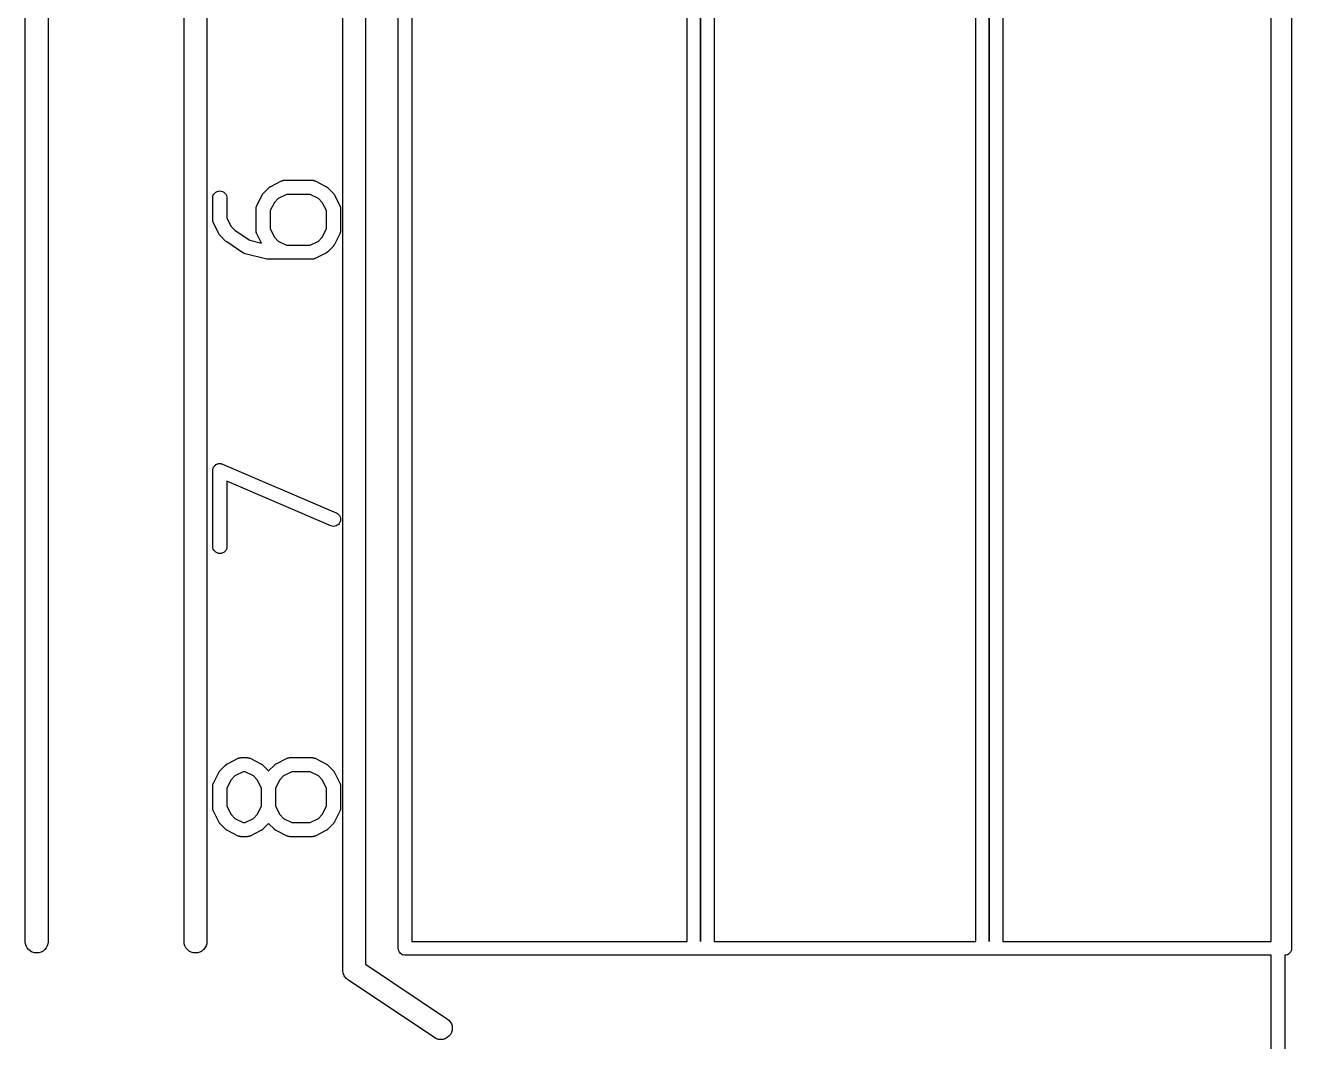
# Model space of a CAD drawing. Extents: x 66.2 to 106.7, y -141.1 to -95.9.
# Drawn here: x 66.45 to 77.59, y -125.34 to -116.4 of the extents above; entities that cross this region are included whole.
import ezdxf

# ---------------------------------------------------------------- set-up
doc = ezdxf.new("R2010")
doc.units = 0
doc.layers.add('BLACK', color=7, linetype='CONTINUOUS')

msp = doc.modelspace()

# ---------------------------------------------------------------- linework, layer by layer
at = {"layer": 'BLACK', "linetype": 'CONTINUOUS'}
for p, q in [((66.448, -124.465), (66.448, -108.971)), ((67.845, -124.465), (67.845, -108.971)), ((69.242, -124.455), (69.242, -108.971)), ((66.648, -109.02), (66.648, -124.465)), ((68.045, -109.02), (68.045, -124.465)), ((69.442, -109.02), (69.442, -124.66)), ((69.73, -124.517), (69.73, -111.763)), ((69.85, -111.82), (69.85, -124.46)), ((72.27, -124.46), (72.27, -111.82)), ((72.39, -124.46), (72.39, -111.82)), ((72.39, -111.82), (72.39, -124.46)), ((72.51, -111.82), (72.51, -124.46)), ((74.81, -124.46), (74.81, -111.82)), ((74.93, -124.46), (74.93, -111.82)), ((74.93, -111.82), (74.93, -124.46)), ((75.05, -111.82), (75.05, -124.46)), ((77.41, -124.46), (77.41, -111.82)), ((77.59, -111.763), (77.59, -124.517)), ((68.6076, -117.816), (68.7029, -117.768)), ((68.7029, -117.768), (68.7036, -117.768)), ((68.7036, -117.768), (68.7054, -117.767)), ((68.7054, -117.767), (68.707, -117.767)), ((68.707, -117.767), (68.7111, -117.765)), ((68.7111, -117.765), (68.7151, -117.764)), ((68.7151, -117.764), (68.7169, -117.764)), ((68.7169, -117.764), (68.7187, -117.763)), ((68.7187, -117.763), (68.7229, -117.763)), ((68.7229, -117.763), (68.7271, -117.762)), ((68.7271, -117.762), (68.729, -117.762)), ((68.729, -117.762), (68.7308, -117.762)), ((68.7308, -117.762), (68.9689, -117.762)), ((68.9689, -117.762), (68.9698, -117.762)), ((68.9698, -117.762), (68.9716, -117.762)), ((68.9716, -117.762), (68.9734, -117.762)), ((68.9734, -117.762), (68.9777, -117.763)), ((68.9777, -117.763), (68.9819, -117.763)), ((68.9819, -117.763), (68.9836, -117.764)), ((68.9836, -117.764), (68.9855, -117.764)), ((68.9855, -117.764), (68.9895, -117.766)), ((68.9895, -117.766), (68.9935, -117.767)), ((68.9935, -117.767), (68.9951, -117.768)), ((68.9951, -117.768), (68.9969, -117.768)), ((68.9969, -117.768), (69.0921, -117.816)), ((68.1019, -117.895), (68.1078, -117.884)), ((68.1078, -117.884), (68.1157, -117.875)), ((68.1157, -117.875), (68.1252, -117.867)), ((68.1252, -117.867), (68.136, -117.862)), ((68.136, -117.862), (68.1477, -117.858)), ((68.1477, -117.858), (68.1598, -117.857)), ((68.1598, -117.857), (68.1719, -117.858)), ((68.1719, -117.858), (68.1836, -117.862)), ((68.1836, -117.862), (68.1943, -117.868)), ((68.1943, -117.868), (68.2037, -117.875)), ((68.2037, -117.875), (68.2114, -117.885)), ((68.2114, -117.885), (68.2172, -117.896)), ((68.5344, -117.888), (68.536, -117.885)), ((68.536, -117.885), (68.5377, -117.883)), ((68.5377, -117.883), (68.5391, -117.881)), ((68.5391, -117.881), (68.5415, -117.878)), ((68.5415, -117.878), (68.5438, -117.875)), ((68.5438, -117.875), (68.5914, -117.828)), ((68.5914, -117.828), (68.592, -117.827)), ((68.592, -117.827), (68.5947, -117.825)), ((68.5947, -117.825), (68.5973, -117.822)), ((68.5973, -117.822), (68.5995, -117.821)), ((68.5995, -117.821), (68.6015, -117.819)), ((68.6015, -117.819), (68.6046, -117.818)), ((68.6046, -117.818), (68.6076, -117.816)), ((69.0921, -117.816), (69.0929, -117.816)), ((69.0929, -117.816), (69.0958, -117.818)), ((69.0958, -117.818), (69.0989, -117.82)), ((69.0989, -117.82), (69.1009, -117.822)), ((69.1009, -117.822), (69.1031, -117.823)), ((69.1031, -117.823), (69.1056, -117.825)), ((69.1056, -117.825), (69.1083, -117.828)), ((69.1083, -117.828), (69.156, -117.875)), ((69.156, -117.875), (69.1566, -117.876)), ((69.1566, -117.876), (69.1588, -117.879)), ((69.1588, -117.879), (69.1612, -117.881)), ((69.1612, -117.881), (69.1626, -117.883)), ((69.1626, -117.883), (69.1642, -117.885)), ((69.1642, -117.885), (69.1658, -117.889)), ((68.0969, -117.919), (68.0982, -117.907)), ((68.0969, -117.92), (68.0969, -117.919)), ((68.0969, -118.11), (68.0969, -117.92)), ((68.0982, -117.907), (68.1019, -117.895)), ((68.2172, -117.896), (68.2207, -117.907)), ((68.2207, -117.907), (68.2219, -117.92)), ((68.2219, -117.92), (68.2219, -118.095)), ((68.4801, -117.998), (68.4816, -117.994)), ((68.4816, -117.994), (68.4829, -117.99)), ((68.4829, -117.99), (68.4838, -117.989)), ((68.4838, -117.989), (68.4844, -117.987)), ((68.4844, -117.987), (68.532, -117.892)), ((68.532, -117.892), (68.5324, -117.891)), ((68.5324, -117.891), (68.5344, -117.888)), ((68.6393, -117.957), (68.6028, -118.03)), ((68.6726, -117.923), (68.6393, -117.957)), ((68.7456, -117.887), (68.6726, -117.923)), ((68.9541, -117.887), (68.7456, -117.887)), ((69.0271, -117.923), (68.9541, -117.887)), ((69.0604, -117.957), (69.0271, -117.923)), ((69.0969, -118.03), (69.0604, -117.957)), ((69.1658, -117.889), (69.1677, -117.892)), ((69.1677, -117.892), (69.2153, -117.987)), ((69.2153, -117.987), (69.2157, -117.988)), ((69.2157, -117.988), (69.2163, -117.989)), ((69.2163, -117.989), (69.2172, -117.991)), ((69.2172, -117.991), (69.2184, -117.995)), ((69.2184, -117.995), (69.2199, -117.999)), ((68.2219, -118.095), (68.2584, -118.168)), ((68.4778, -118.014), (68.478, -118.012)), ((68.4778, -118.015), (68.4778, -118.014)), ((68.4778, -118.205), (68.4778, -118.015)), ((68.478, -118.01), (68.4787, -118.006)), ((68.478, -118.012), (68.478, -118.01)), ((68.4787, -118.006), (68.4792, -118.002)), ((68.4792, -118.002), (68.4798, -118)), ((68.4798, -118), (68.4801, -117.998)), ((68.6028, -118.03), (68.6028, -118.19)), ((69.0969, -118.19), (69.0969, -118.03)), ((69.2199, -117.999), (69.2202, -118.001)), ((69.2202, -118.001), (69.2207, -118.003)), ((69.2207, -118.003), (69.2211, -118.007)), ((69.2211, -118.007), (69.2218, -118.011)), ((69.2218, -118.011), (69.2217, -118.013)), ((69.2217, -118.013), (69.2219, -118.015)), ((69.2219, -118.015), (69.2219, -118.205)), ((68.0971, -118.112), (68.0969, -118.11)), ((68.097, -118.114), (68.0971, -118.112)), ((68.0977, -118.118), (68.097, -118.114)), ((68.0981, -118.122), (68.0977, -118.118)), ((68.0986, -118.124), (68.0981, -118.122)), ((68.0989, -118.126), (68.0986, -118.124)), ((68.1004, -118.13), (68.0989, -118.126)), ((68.1016, -118.134), (68.1004, -118.13)), ((68.1025, -118.135), (68.1016, -118.134)), ((68.1031, -118.137), (68.1025, -118.135)), ((68.1035, -118.138), (68.1031, -118.137)), ((68.1511, -118.233), (68.1035, -118.138)), ((68.2584, -118.168), (68.2944, -118.204)), ((68.2944, -118.204), (68.4231, -118.29)), ((68.478, -118.207), (68.4778, -118.205)), ((68.4779, -118.209), (68.478, -118.207)), ((68.4786, -118.213), (68.4779, -118.209)), ((68.479, -118.217), (68.4786, -118.213)), ((68.4796, -118.219), (68.479, -118.217)), ((68.4798, -118.221), (68.4796, -118.219)), ((68.6028, -118.19), (68.6393, -118.263)), ((69.0604, -118.263), (69.0969, -118.19)), ((69.2205, -118.218), (69.22, -118.22)), ((69.221, -118.214), (69.2205, -118.218)), ((69.2217, -118.21), (69.221, -118.214)), ((69.2219, -118.206), (69.2217, -118.208)), ((69.2217, -118.208), (69.2217, -118.21)), ((69.2219, -118.205), (69.2219, -118.206)), ((68.153, -118.236), (68.1511, -118.233)), ((68.1546, -118.239), (68.153, -118.236)), ((68.1562, -118.241), (68.1546, -118.239)), ((68.1576, -118.244), (68.1562, -118.241)), ((68.16, -118.246), (68.1576, -118.244)), ((68.1622, -118.249), (68.16, -118.246)), ((68.1628, -118.249), (68.1622, -118.249)), ((68.2104, -118.297), (68.1628, -118.249)), ((68.2148, -118.301), (68.2104, -118.297)), ((68.2192, -118.304), (68.2148, -118.301)), ((68.2198, -118.305), (68.2192, -118.304)), ((68.2199, -118.305), (68.2198, -118.305)), ((68.2198, -118.305), (68.2198, -118.305)), ((68.3628, -118.4), (68.2199, -118.305)), ((68.2199, -118.305), (68.2199, -118.305)), ((68.4231, -118.29), (68.5257, -118.316)), ((68.4813, -118.225), (68.4798, -118.221)), ((68.4825, -118.229), (68.4813, -118.225)), ((68.4834, -118.231), (68.4825, -118.229)), ((68.484, -118.232), (68.4834, -118.231)), ((68.4844, -118.233), (68.484, -118.232)), ((68.5257, -118.316), (68.4844, -118.233)), ((68.6393, -118.263), (68.6726, -118.297)), ((68.6726, -118.297), (68.7456, -118.333)), ((68.9541, -118.333), (69.0271, -118.297)), ((69.0271, -118.297), (69.0604, -118.263)), ((69.1673, -118.329), (69.1654, -118.332)), ((69.1677, -118.328), (69.1673, -118.329)), ((69.2153, -118.233), (69.1677, -118.328)), ((69.2159, -118.231), (69.2153, -118.233)), ((69.2168, -118.23), (69.2159, -118.231)), ((69.2181, -118.226), (69.2168, -118.23)), ((69.2196, -118.222), (69.2181, -118.226)), ((69.22, -118.22), (69.2196, -118.222)), ((68.3665, -118.402), (68.3628, -118.4)), ((68.37, -118.404), (68.3665, -118.402)), ((68.3719, -118.405), (68.37, -118.404)), ((68.3736, -118.406), (68.3719, -118.405)), ((68.3776, -118.407), (68.3736, -118.406)), ((68.3815, -118.409), (68.3776, -118.407)), ((68.3823, -118.409), (68.3815, -118.409)), ((68.5728, -118.456), (68.3823, -118.409)), ((68.7456, -118.333), (68.9541, -118.333)), ((69.0921, -118.404), (68.9969, -118.452)), ((69.0951, -118.402), (69.0921, -118.404)), ((69.0982, -118.401), (69.0951, -118.402)), ((69.1002, -118.399), (69.0982, -118.401)), ((69.1024, -118.398), (69.1002, -118.399)), ((69.105, -118.395), (69.1024, -118.398)), ((69.1077, -118.393), (69.105, -118.395)), ((69.1083, -118.392), (69.1077, -118.393)), ((69.156, -118.345), (69.1083, -118.392)), ((69.1582, -118.342), (69.156, -118.345)), ((69.1606, -118.339), (69.1582, -118.342)), ((69.162, -118.337), (69.1606, -118.339)), ((69.1637, -118.335), (69.162, -118.337)), ((69.1654, -118.332), (69.1637, -118.335)), ((68.5739, -118.457), (68.5728, -118.456)), ((68.575, -118.457), (68.5739, -118.457)), ((68.5799, -118.457), (68.575, -118.457)), ((68.5849, -118.458), (68.5799, -118.457)), ((68.586, -118.458), (68.5849, -118.458)), ((68.5871, -118.458), (68.586, -118.458)), ((68.588, -118.458), (68.5871, -118.458)), ((68.9689, -118.458), (68.588, -118.458)), ((68.9707, -118.458), (68.9689, -118.458)), ((68.9726, -118.458), (68.9707, -118.458)), ((68.9768, -118.457), (68.9726, -118.458)), ((68.981, -118.457), (68.9768, -118.457)), ((68.9828, -118.456), (68.981, -118.457)), ((68.9846, -118.456), (68.9828, -118.456)), ((68.9886, -118.455), (68.9846, -118.456)), ((68.9927, -118.453), (68.9886, -118.455)), ((68.9943, -118.453), (68.9927, -118.453)), ((68.9961, -118.452), (68.9943, -118.453)), ((68.9969, -118.452), (68.9961, -118.452)), ((68.0969, -120.315), (68.0976, -120.31)), ((68.0969, -120.316), (68.0969, -120.315)), ((68.0969, -120.317), (68.0969, -120.316)), ((68.0969, -120.316), (68.0969, -120.316)), ((68.0969, -120.983), (68.0969, -120.317)), ((68.0976, -120.31), (68.0982, -120.304)), ((68.0982, -120.304), (68.0983, -120.303)), ((68.0983, -120.303), (68.1002, -120.298)), ((68.0983, -120.303), (68.0983, -120.303)), ((68.1002, -120.298), (68.1019, -120.292)), ((68.1019, -120.292), (68.102, -120.292)), ((68.102, -120.292), (68.1021, -120.292)), ((68.1021, -120.292), (68.1049, -120.287)), ((68.1049, -120.287), (68.1078, -120.281)), ((68.1078, -120.281), (68.108, -120.281)), ((68.108, -120.281), (68.1081, -120.281)), ((68.1081, -120.281), (68.1118, -120.277)), ((68.1118, -120.277), (68.1157, -120.272)), ((68.1157, -120.272), (68.1158, -120.272)), ((68.1158, -120.272), (68.116, -120.272)), ((68.116, -120.272), (68.1206, -120.268)), ((68.1206, -120.268), (68.1252, -120.264)), ((68.1252, -120.264), (68.1254, -120.264)), ((68.1254, -120.264), (68.1255, -120.264)), ((68.1255, -120.264), (68.1307, -120.261)), ((68.1307, -120.261), (68.136, -120.259)), ((68.136, -120.259), (68.1362, -120.259)), ((68.1362, -120.259), (68.1364, -120.259)), ((68.1364, -120.259), (68.142, -120.257)), ((68.142, -120.257), (68.1477, -120.255)), ((68.1477, -120.255), (68.1479, -120.255)), ((68.1479, -120.255), (68.1481, -120.255)), ((68.1481, -120.255), (68.154, -120.255)), ((68.154, -120.255), (68.1598, -120.254)), ((68.1598, -120.254), (68.16, -120.254)), ((68.16, -120.254), (68.1603, -120.254)), ((68.1603, -120.254), (68.1662, -120.255)), ((68.1662, -120.255), (68.1719, -120.255)), ((68.1719, -120.255), (68.1722, -120.256)), ((68.1722, -120.256), (68.1724, -120.256)), ((68.1724, -120.256), (68.1781, -120.257)), ((68.1781, -120.257), (68.1836, -120.259)), ((68.1836, -120.259), (68.1838, -120.259)), ((68.1838, -120.259), (68.184, -120.259)), ((68.184, -120.259), (69.184, -120.688)), ((69.1348, -120.803), (68.2219, -120.411)), ((68.2219, -120.411), (68.2219, -120.983)), ((69.184, -120.688), (69.1848, -120.688)), ((69.1848, -120.688), (69.1954, -120.694)), ((69.1954, -120.694), (69.2046, -120.702)), ((69.2107, -120.781), (69.2028, -120.79)), ((69.2046, -120.702), (69.2121, -120.712)), ((69.2167, -120.77), (69.2107, -120.781)), ((69.2121, -120.712), (69.2176, -120.723)), ((69.2204, -120.759), (69.2167, -120.77)), ((69.2176, -120.723), (69.2209, -120.734)), ((69.2219, -120.747), (69.2204, -120.759)), ((69.2209, -120.734), (69.2219, -120.747)), ((69.1464, -120.806), (69.1348, -120.803)), ((69.1585, -120.808), (69.1464, -120.806)), ((69.1707, -120.807), (69.1585, -120.808)), ((69.1824, -120.803), (69.1707, -120.807)), ((69.1932, -120.798), (69.1824, -120.803)), ((69.2028, -120.79), (69.1932, -120.798)), ((68.0981, -120.995), (68.0969, -120.983)), ((68.1016, -121.007), (68.0981, -120.995)), ((68.2205, -120.996), (68.2168, -121.008)), ((68.2219, -120.984), (68.2205, -120.996)), ((68.2219, -120.983), (68.2219, -120.984)), ((68.1073, -121.018), (68.1016, -121.007)), ((68.115, -121.027), (68.1073, -121.018)), ((68.1244, -121.035), (68.115, -121.027)), ((68.1352, -121.041), (68.1244, -121.035)), ((68.1468, -121.045), (68.1352, -121.041)), ((68.1589, -121.046), (68.1468, -121.045)), ((68.1711, -121.045), (68.1589, -121.046)), ((68.1828, -121.041), (68.1711, -121.045)), ((68.1936, -121.036), (68.1828, -121.041)), ((68.2031, -121.028), (68.1936, -121.036)), ((68.2109, -121.019), (68.2031, -121.028)), ((68.2168, -121.008), (68.2109, -121.019)), ((68.2186, -122.901), (68.2206, -122.899)), ((68.2206, -122.899), (68.2237, -122.898)), ((68.2237, -122.898), (68.2267, -122.896)), ((68.2267, -122.896), (68.3219, -122.848)), ((68.3219, -122.848), (68.3227, -122.848)), ((68.3227, -122.848), (68.3244, -122.847)), ((68.3244, -122.847), (68.326, -122.847)), ((68.326, -122.847), (68.3301, -122.845)), ((68.3301, -122.845), (68.3341, -122.844)), ((68.3341, -122.844), (68.336, -122.844)), ((68.336, -122.844), (68.3377, -122.843)), ((68.3377, -122.843), (68.342, -122.843)), ((68.342, -122.843), (68.3462, -122.842)), ((68.3462, -122.842), (68.348, -122.842)), ((68.348, -122.842), (68.3499, -122.842)), ((68.3499, -122.842), (68.3975, -122.842)), ((68.3975, -122.842), (68.3983, -122.842)), ((68.3983, -122.842), (68.4002, -122.842)), ((68.4002, -122.842), (68.402, -122.842)), ((68.402, -122.842), (68.4062, -122.843)), ((68.4062, -122.843), (68.4105, -122.843)), ((68.4105, -122.843), (68.4122, -122.844)), ((68.4122, -122.844), (68.414, -122.844)), ((68.414, -122.844), (68.418, -122.846)), ((68.418, -122.846), (68.4221, -122.847)), ((68.4221, -122.847), (68.4237, -122.848)), ((68.4237, -122.848), (68.4254, -122.848)), ((68.4254, -122.848), (68.5207, -122.896)), ((68.5207, -122.896), (68.5214, -122.896)), ((68.5214, -122.896), (68.5244, -122.898)), ((68.5244, -122.898), (68.5275, -122.9)), ((68.6471, -122.901), (68.6491, -122.899)), ((68.6491, -122.899), (68.6523, -122.898)), ((68.6523, -122.898), (68.6552, -122.896)), ((68.6552, -122.896), (68.7505, -122.848)), ((68.7505, -122.848), (68.7513, -122.848)), ((68.7513, -122.848), (68.753, -122.847)), ((68.753, -122.847), (68.7546, -122.847)), ((68.7546, -122.847), (68.7587, -122.845)), ((68.7587, -122.845), (68.7627, -122.844)), ((68.7627, -122.844), (68.7645, -122.844)), ((68.7645, -122.844), (68.7663, -122.843)), ((68.7663, -122.843), (68.7705, -122.843)), ((68.7705, -122.843), (68.7748, -122.842)), ((68.7748, -122.842), (68.7766, -122.842)), ((68.7766, -122.842), (68.7784, -122.842)), ((68.7784, -122.842), (68.9689, -122.842)), ((68.9689, -122.842), (68.9698, -122.842)), ((68.9698, -122.842), (68.9716, -122.842)), ((68.9716, -122.842), (68.9734, -122.842)), ((68.9734, -122.842), (68.9777, -122.843)), ((68.9777, -122.843), (68.9819, -122.843)), ((68.9819, -122.843), (68.9836, -122.844)), ((68.9836, -122.844), (68.9855, -122.844)), ((68.9855, -122.844), (68.9895, -122.846)), ((68.9895, -122.846), (68.9935, -122.847)), ((68.9935, -122.847), (68.9951, -122.848)), ((68.9951, -122.848), (68.9969, -122.848)), ((68.9969, -122.848), (69.0921, -122.896)), ((69.0921, -122.896), (69.0929, -122.896)), ((69.0929, -122.896), (69.0958, -122.898)), ((69.0958, -122.898), (69.0989, -122.9)), ((68.1035, -123.067), (68.1511, -122.972)), ((68.1511, -122.972), (68.1515, -122.971)), ((68.1515, -122.971), (68.1534, -122.968)), ((68.1534, -122.968), (68.1551, -122.965)), ((68.1551, -122.965), (68.1567, -122.963)), ((68.1567, -122.963), (68.1581, -122.961)), ((68.1581, -122.961), (68.1606, -122.958)), ((68.1606, -122.958), (68.1628, -122.955)), ((68.1628, -122.955), (68.2104, -122.908)), ((68.2104, -122.908), (68.211, -122.907)), ((68.211, -122.907), (68.2138, -122.905)), ((68.2138, -122.905), (68.2163, -122.902)), ((68.2163, -122.902), (68.2186, -122.901)), ((68.2916, -123.003), (68.2584, -123.037)), ((68.3646, -122.967), (68.2916, -123.003)), ((68.3827, -122.967), (68.3646, -122.967)), ((68.4557, -123.003), (68.3827, -122.967)), ((68.489, -123.037), (68.4557, -123.003)), ((68.5275, -122.9), (68.5295, -122.902)), ((68.5295, -122.902), (68.5317, -122.903)), ((68.5317, -122.903), (68.5342, -122.905)), ((68.5342, -122.905), (68.5369, -122.908)), ((68.5369, -122.908), (68.5845, -122.955)), ((68.5845, -122.955), (68.5851, -122.956)), ((68.5851, -122.956), (68.5873, -122.959)), ((68.5873, -122.959), (68.5879, -122.959)), ((68.5879, -122.959), (68.5891, -122.958)), ((68.5891, -122.958), (68.5914, -122.955)), ((68.5914, -122.955), (68.639, -122.908)), ((68.639, -122.908), (68.6396, -122.907)), ((68.6396, -122.907), (68.6424, -122.905)), ((68.6424, -122.905), (68.6449, -122.902)), ((68.6449, -122.902), (68.6471, -122.901)), ((68.7202, -123.003), (68.6869, -123.037)), ((68.7932, -122.967), (68.7202, -123.003)), ((68.9541, -122.967), (68.7932, -122.967)), ((69.0271, -123.003), (68.9541, -122.967)), ((69.0604, -123.037), (69.0271, -123.003)), ((69.0989, -122.9), (69.1009, -122.902)), ((69.1009, -122.902), (69.1031, -122.903)), ((69.1031, -122.903), (69.1056, -122.905)), ((69.1056, -122.905), (69.1083, -122.908)), ((69.1083, -122.908), (69.156, -122.955)), ((69.156, -122.955), (69.1566, -122.956)), ((69.1566, -122.956), (69.1588, -122.959)), ((69.1588, -122.959), (69.1612, -122.961)), ((69.1612, -122.961), (69.1626, -122.963)), ((69.1626, -122.963), (69.1642, -122.965)), ((69.1642, -122.965), (69.1658, -122.969)), ((69.1658, -122.969), (69.1677, -122.972)), ((69.1677, -122.972), (69.2153, -123.067)), ((68.0969, -123.094), (68.0971, -123.092)), ((68.0969, -123.095), (68.0969, -123.094)), ((68.0969, -123.285), (68.0969, -123.095)), ((68.097, -123.09), (68.0978, -123.086)), ((68.0971, -123.092), (68.097, -123.09)), ((68.0978, -123.086), (68.0982, -123.082)), ((68.0982, -123.082), (68.0988, -123.08)), ((68.0988, -123.08), (68.0991, -123.078)), ((68.0991, -123.078), (68.1006, -123.074)), ((68.1006, -123.074), (68.1019, -123.07)), ((68.1019, -123.07), (68.1028, -123.069)), ((68.1028, -123.069), (68.1035, -123.067)), ((68.2584, -123.037), (68.2219, -123.11)), ((68.2219, -123.11), (68.2219, -123.27)), ((68.5255, -123.11), (68.489, -123.037)), ((68.5255, -123.27), (68.5255, -123.11)), ((68.6869, -123.037), (68.6505, -123.11)), ((68.6505, -123.11), (68.6505, -123.27)), ((69.0969, -123.11), (69.0604, -123.037)), ((69.0969, -123.27), (69.0969, -123.11)), ((69.2153, -123.067), (69.2157, -123.068)), ((69.2157, -123.068), (69.2163, -123.069)), ((69.2163, -123.069), (69.2172, -123.071)), ((69.2172, -123.071), (69.2184, -123.075)), ((69.2184, -123.075), (69.2199, -123.079)), ((69.2199, -123.079), (69.2202, -123.081)), ((69.2202, -123.081), (69.2207, -123.083)), ((69.2207, -123.083), (69.2211, -123.087)), ((69.2211, -123.087), (69.2218, -123.091)), ((69.2218, -123.091), (69.2217, -123.093)), ((69.2217, -123.093), (69.2219, -123.095)), ((69.2219, -123.095), (69.2219, -123.285)), ((68.0971, -123.287), (68.0969, -123.285)), ((68.097, -123.289), (68.0971, -123.287)), ((68.0977, -123.293), (68.097, -123.289)), ((68.0981, -123.297), (68.0977, -123.293)), ((68.0986, -123.299), (68.0981, -123.297)), ((68.0989, -123.301), (68.0986, -123.299)), ((68.1004, -123.305), (68.0989, -123.301)), ((68.1016, -123.309), (68.1004, -123.305)), ((68.1025, -123.311), (68.1016, -123.309)), ((68.1031, -123.312), (68.1025, -123.311)), ((68.1035, -123.313), (68.1031, -123.312)), ((68.1511, -123.408), (68.1035, -123.313)), ((68.2219, -123.27), (68.2584, -123.343)), ((68.2584, -123.343), (68.2916, -123.377)), ((68.4557, -123.377), (68.489, -123.343)), ((68.489, -123.343), (68.5255, -123.27)), ((68.6505, -123.27), (68.6869, -123.343)), ((68.6869, -123.343), (68.7202, -123.377)), ((69.0271, -123.377), (69.0604, -123.343)), ((69.0604, -123.343), (69.0969, -123.27)), ((69.2153, -123.313), (69.1677, -123.408)), ((69.2159, -123.311), (69.2153, -123.313)), ((69.2168, -123.31), (69.2159, -123.311)), ((69.2181, -123.306), (69.2168, -123.31)), ((69.2196, -123.302), (69.2181, -123.306)), ((69.22, -123.3), (69.2196, -123.302)), ((69.2205, -123.298), (69.22, -123.3)), ((69.221, -123.294), (69.2205, -123.298)), ((69.2217, -123.29), (69.221, -123.294)), ((69.2219, -123.286), (69.2217, -123.288)), ((69.2217, -123.288), (69.2217, -123.29)), ((69.2219, -123.285), (69.2219, -123.286)), ((68.153, -123.411), (68.1511, -123.408)), ((68.1546, -123.415), (68.153, -123.411)), ((68.1562, -123.417), (68.1546, -123.415)), ((68.1576, -123.419), (68.1562, -123.417)), ((68.16, -123.421), (68.1576, -123.419)), ((68.1622, -123.424), (68.16, -123.421)), ((68.1628, -123.425), (68.1622, -123.424)), ((68.2104, -123.472), (68.1628, -123.425)), ((68.2916, -123.377), (68.3646, -123.413)), ((68.3646, -123.413), (68.3827, -123.413)), ((68.3827, -123.413), (68.4557, -123.377)), ((68.5845, -123.425), (68.5369, -123.472)), ((68.5868, -123.422), (68.5845, -123.425)), ((68.588, -123.421), (68.5868, -123.422)), ((68.5886, -123.421), (68.588, -123.421)), ((68.5908, -123.424), (68.5886, -123.421)), ((68.5914, -123.425), (68.5908, -123.424)), ((68.639, -123.472), (68.5914, -123.425)), ((68.7202, -123.377), (68.7932, -123.413)), ((68.7932, -123.413), (68.9541, -123.413)), ((68.9541, -123.413), (69.0271, -123.377)), ((69.156, -123.425), (69.1083, -123.472)), ((69.1582, -123.422), (69.156, -123.425)), ((69.1606, -123.419), (69.1582, -123.422)), ((69.162, -123.417), (69.1606, -123.419)), ((69.1637, -123.415), (69.162, -123.417)), ((69.1654, -123.412), (69.1637, -123.415)), ((69.1673, -123.409), (69.1654, -123.412)), ((69.1677, -123.408), (69.1673, -123.409)), ((68.2131, -123.475), (68.2104, -123.472)), ((68.2157, -123.477), (68.2131, -123.475)), ((68.2178, -123.478), (68.2157, -123.477)), ((68.2198, -123.48), (68.2178, -123.478)), ((68.2229, -123.482), (68.2198, -123.48)), ((68.2259, -123.484), (68.2229, -123.482)), ((68.2267, -123.484), (68.2259, -123.484)), ((68.3219, -123.532), (68.2267, -123.484)), ((68.3236, -123.532), (68.3219, -123.532)), ((68.3252, -123.533), (68.3236, -123.532)), ((68.3293, -123.534), (68.3252, -123.533)), ((68.3333, -123.536), (68.3293, -123.534)), ((68.3351, -123.536), (68.3333, -123.536)), ((68.3369, -123.537), (68.3351, -123.536)), ((68.3411, -123.537), (68.3369, -123.537)), ((68.3453, -123.538), (68.3411, -123.537)), ((68.3472, -123.538), (68.3453, -123.538)), ((68.349, -123.538), (68.3472, -123.538)), ((68.3499, -123.538), (68.349, -123.538)), ((68.3975, -123.538), (68.3499, -123.538)), ((68.3993, -123.538), (68.3975, -123.538)), ((68.4011, -123.538), (68.3993, -123.538)), ((68.4054, -123.537), (68.4011, -123.538)), ((68.4096, -123.537), (68.4054, -123.537)), ((68.4114, -123.536), (68.4096, -123.537)), ((68.4132, -123.536), (68.4114, -123.536)), ((68.4172, -123.535), (68.4132, -123.536)), ((68.4213, -123.533), (68.4172, -123.535)), ((68.4229, -123.533), (68.4213, -123.533)), ((68.4246, -123.532), (68.4229, -123.533)), ((68.4254, -123.532), (68.4246, -123.532)), ((68.5207, -123.484), (68.4254, -123.532)), ((68.5236, -123.482), (68.5207, -123.484)), ((68.5268, -123.481), (68.5236, -123.482)), ((68.5288, -123.479), (68.5268, -123.481)), ((68.531, -123.478), (68.5288, -123.479)), ((68.5335, -123.475), (68.531, -123.478)), ((68.5363, -123.473), (68.5335, -123.475)), ((68.5369, -123.472), (68.5363, -123.473)), ((68.6417, -123.475), (68.639, -123.472)), ((68.6442, -123.477), (68.6417, -123.475)), ((68.6464, -123.478), (68.6442, -123.477)), ((68.6484, -123.48), (68.6464, -123.478)), ((68.6515, -123.482), (68.6484, -123.48)), ((68.6545, -123.484), (68.6515, -123.482)), ((68.6552, -123.484), (68.6545, -123.484)), ((68.7505, -123.532), (68.6552, -123.484)), ((68.7522, -123.532), (68.7505, -123.532)), ((68.7538, -123.533), (68.7522, -123.532)), ((68.7579, -123.534), (68.7538, -123.533)), ((68.7619, -123.536), (68.7579, -123.534)), ((68.7637, -123.536), (68.7619, -123.536)), ((68.7654, -123.537), (68.7637, -123.536)), ((68.7697, -123.537), (68.7654, -123.537)), ((68.7739, -123.538), (68.7697, -123.537)), ((68.7757, -123.538), (68.7739, -123.538)), ((68.7776, -123.538), (68.7757, -123.538)), ((68.7784, -123.538), (68.7776, -123.538)), ((68.9689, -123.538), (68.7784, -123.538)), ((68.9707, -123.538), (68.9689, -123.538)), ((68.9726, -123.538), (68.9707, -123.538)), ((68.9768, -123.537), (68.9726, -123.538)), ((68.981, -123.537), (68.9768, -123.537)), ((68.9828, -123.536), (68.981, -123.537)), ((68.9846, -123.536), (68.9828, -123.536)), ((68.9886, -123.535), (68.9846, -123.536)), ((68.9927, -123.533), (68.9886, -123.535)), ((68.9943, -123.533), (68.9927, -123.533)), ((68.9961, -123.532), (68.9943, -123.533)), ((68.9969, -123.532), (68.9961, -123.532)), ((69.0921, -123.484), (68.9969, -123.532)), ((69.0951, -123.482), (69.0921, -123.484)), ((69.0982, -123.481), (69.0951, -123.482)), ((69.1002, -123.479), (69.0982, -123.481)), ((69.1024, -123.478), (69.1002, -123.479)), ((69.105, -123.475), (69.1024, -123.478)), ((69.1077, -123.473), (69.105, -123.475)), ((69.1083, -123.472), (69.1077, -123.473)), ((69.242, -124.709), (69.242, -124.455)), ((69.242, -124.455), (69.242, -124.455)), ((66.4494, -124.48), (66.448, -124.465)), ((66.4552, -124.498), (66.4494, -124.48)), ((66.4645, -124.516), (66.4552, -124.498)), ((66.4769, -124.531), (66.4645, -124.516)), ((66.4922, -124.544), (66.4769, -124.531)), ((66.5095, -124.553), (66.4922, -124.544)), ((66.5284, -124.559), (66.5095, -124.553)), ((66.548, -124.56), (66.5284, -124.559)), ((66.5676, -124.559), (66.548, -124.56)), ((66.5865, -124.553), (66.5676, -124.559)), ((66.6038, -124.544), (66.5865, -124.553)), ((66.6191, -124.531), (66.6038, -124.544)), ((66.6315, -124.516), (66.6191, -124.531)), ((66.6408, -124.498), (66.6315, -124.516)), ((66.6466, -124.48), (66.6408, -124.498)), ((66.648, -124.465), (66.6466, -124.48)), ((67.8464, -124.48), (67.845, -124.465)), ((67.8522, -124.498), (67.8464, -124.48)), ((67.8615, -124.516), (67.8522, -124.498)), ((67.8739, -124.531), (67.8615, -124.516)), ((67.8892, -124.544), (67.8739, -124.531)), ((67.9065, -124.553), (67.8892, -124.544)), ((67.9254, -124.559), (67.9065, -124.553)), ((67.945, -124.56), (67.9254, -124.559)), ((67.9646, -124.559), (67.945, -124.56)), ((67.9835, -124.553), (67.9646, -124.559)), ((68.0008, -124.544), (67.9835, -124.553)), ((68.0161, -124.531), (68.0008, -124.544)), ((68.0285, -124.516), (68.0161, -124.531)), ((68.0378, -124.498), (68.0285, -124.516)), ((68.0436, -124.48), (68.0378, -124.498)), ((68.045, -124.465), (68.0436, -124.48)), ((69.7297, -124.52), (69.73, -124.517)), ((69.7309, -124.532), (69.7297, -124.52)), ((69.7343, -124.543), (69.7309, -124.532)), ((69.7399, -124.553), (69.7343, -124.543)), ((69.7474, -124.563), (69.7399, -124.553)), ((69.7565, -124.57), (69.7474, -124.563)), ((69.7669, -124.576), (69.7565, -124.57)), ((69.85, -124.46), (72.27, -124.46)), ((72.39, -124.46), (72.39, -124.46)), ((72.51, -124.46), (74.81, -124.46)), ((74.93, -124.46), (74.93, -124.46)), ((75.05, -124.46), (77.41, -124.46)), ((77.5635, -124.57), (77.5531, -124.576)), ((77.5726, -124.563), (77.5635, -124.57)), ((77.5801, -124.553), (77.5726, -124.563)), ((77.5857, -124.543), (77.5801, -124.553)), ((77.5891, -124.532), (77.5857, -124.543)), ((77.59, -124.523), (77.5891, -124.532)), ((77.59, -124.517), (77.5903, -124.52)), ((77.5903, -124.52), (77.59, -124.523)), ((77.59, -124.523), (77.59, -124.523)), ((69.442, -124.66), (70.1635, -125.142)), ((69.7782, -124.579), (69.7669, -124.576)), ((69.7871, -124.58), (69.7782, -124.579)), ((69.79, -124.58), (69.7871, -124.58)), ((69.7871, -124.58), (69.7871, -124.58)), ((69.7929, -124.58), (69.79, -124.58)), ((72.3271, -124.58), (69.7929, -124.58)), ((72.33, -124.58), (72.3271, -124.58)), ((72.3329, -124.58), (72.33, -124.58)), ((72.4471, -124.58), (72.3329, -124.58)), ((72.45, -124.58), (72.4471, -124.58)), ((72.4529, -124.58), (72.45, -124.58)), ((74.8671, -124.58), (72.4529, -124.58)), ((74.87, -124.58), (74.8671, -124.58)), ((74.8729, -124.58), (74.87, -124.58)), ((74.9871, -124.58), (74.8729, -124.58)), ((74.99, -124.58), (74.9871, -124.58)), ((74.9929, -124.58), (74.99, -124.58)), ((77.41, -124.58), (74.9929, -124.58)), ((77.41, -131.795), (77.41, -124.58)), ((77.5418, -124.579), (77.53, -124.58)), ((77.53, -124.58), (77.53, -137.1)), ((77.5531, -124.576), (77.5418, -124.579)), ((69.2415, -124.714), (69.242, -124.709)), ((69.2426, -124.725), (69.2415, -124.714)), ((69.2434, -124.734), (69.2426, -124.725)), ((69.2435, -124.734), (69.2434, -124.734)), ((69.2463, -124.743), (69.2435, -124.734)), ((69.2435, -124.734), (69.2435, -124.734)), ((69.2492, -124.752), (69.2463, -124.743)), ((69.2492, -124.753), (69.2492, -124.752)), ((69.2492, -124.752), (69.2492, -124.752)), ((69.2537, -124.761), (69.2492, -124.753)), ((69.2585, -124.77), (69.2537, -124.761)), ((69.2646, -124.777), (69.2585, -124.77)), ((69.2585, -124.77), (69.2585, -124.77)), ((69.2585, -124.77), (69.2585, -124.77)), ((69.2709, -124.785), (69.2646, -124.777)), ((69.271, -124.785), (69.2709, -124.785)), ((69.2786, -124.791), (69.271, -124.785)), ((69.271, -124.785), (69.271, -124.785)), ((69.2862, -124.798), (69.2786, -124.791)), ((69.2906, -124.8), (69.2862, -124.798)), ((70.0526, -125.308), (69.2906, -124.8)), ((70.1635, -125.142), (70.175, -125.151)), ((70.175, -125.151), (70.1875, -125.166)), ((70.1875, -125.166), (70.1968, -125.183)), ((70.1968, -125.183), (70.2025, -125.202)), ((70.2025, -125.202), (70.2045, -125.222)), ((70.2045, -125.222), (70.2026, -125.241)), ((70.0656, -125.315), (70.0526, -125.308)), ((70.0845, -125.321), (70.0656, -125.315)), ((70.1041, -125.322), (70.0845, -125.321)), ((70.1237, -125.321), (70.1041, -125.322)), ((70.1425, -125.315), (70.1237, -125.321)), ((70.1599, -125.305), (70.1425, -125.315)), ((70.1751, -125.293), (70.1599, -125.305)), ((70.1876, -125.278), (70.1751, -125.293)), ((70.1969, -125.26), (70.1876, -125.278)), ((70.2026, -125.241), (70.1969, -125.26))]:
    msp.add_line(p, q, dxfattribs=at)

doc.saveas('drawing.dxf')
